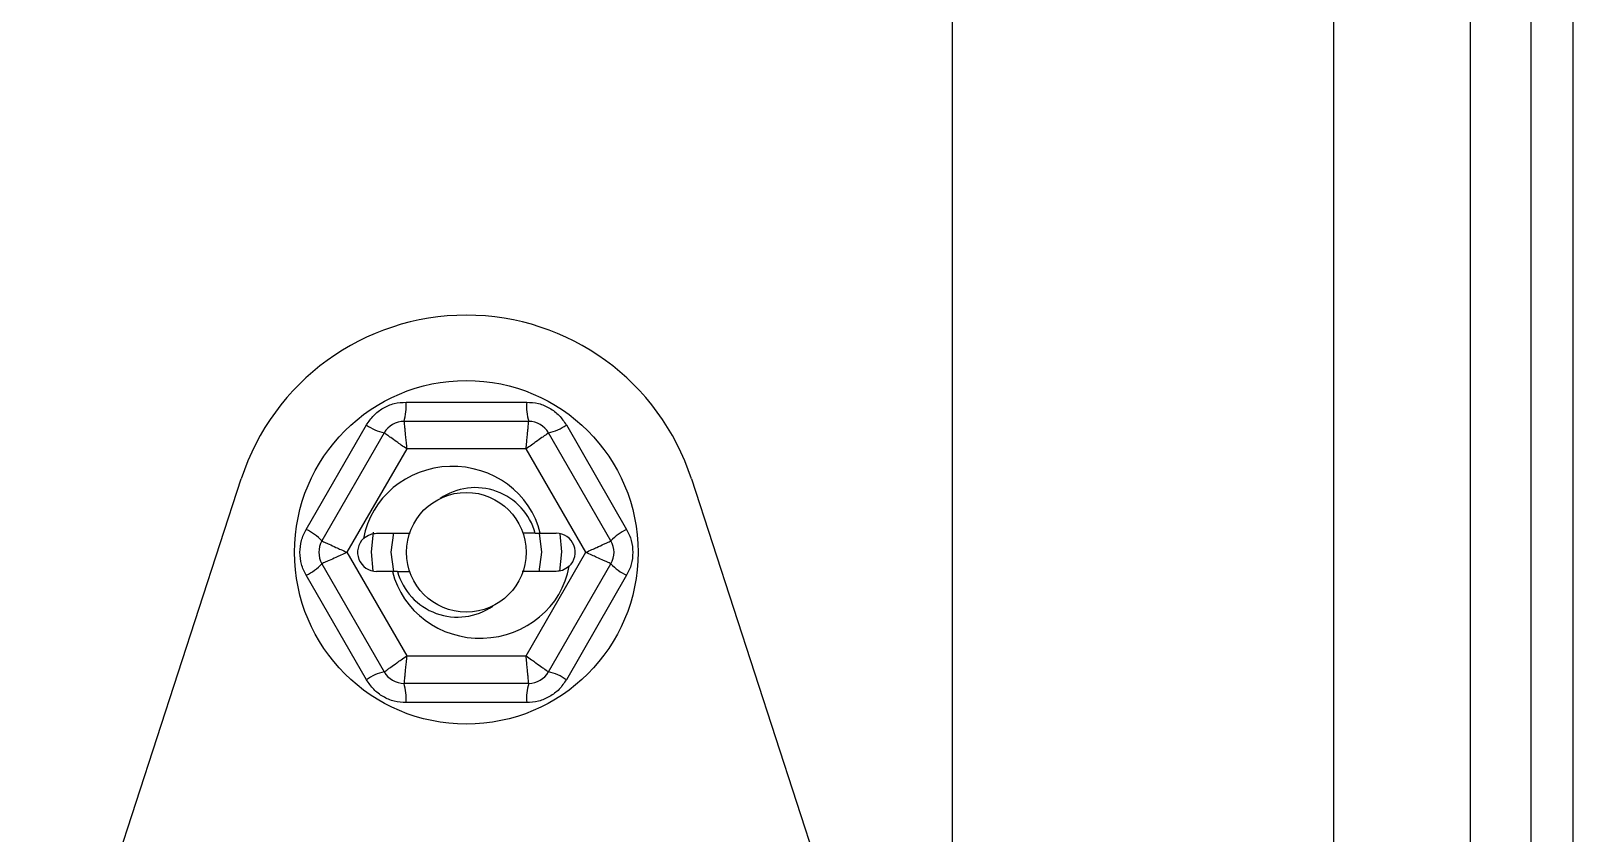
# Model space of a CAD drawing. Header units: millimetres. Extents: x 0 to 279, y 0 to 216.
# Drawn here: x 229.51 to 242.34, y 121.48 to 128.15 of the extents above; entities that cross this region are included whole.
import ezdxf

# ---------------------------------------------------------------- set-up
doc = ezdxf.new("R2010")
doc.units = ezdxf.units.MM

msp = doc.modelspace()

# ---------------------------------------------------------------- linework, layer by layer
at = {"color": 7, "linetype": 'Continuous', "lineweight": 25}
for p, q in [((241.485, 179.807), (241.485, 55.92)), ((241.993, 55.92), (241.993, 179.807)), ((242.342, 55.92), (242.342, 179.807)), ((237.176, 175.358), (237.176, 120.403)), ((240.351, 120.291), (240.351, 175.358)), ((232.633, 125.066), (233.636, 125.066)), ((231.802, 124.007), (232.303, 124.876)), ((233.653, 124.906), (232.616, 124.906)), ((233.966, 124.876), (234.467, 124.007)), ((232.451, 124.81), (231.932, 123.912)), ((234.337, 123.912), (233.818, 124.81)), ((232.638, 124.677), (232.141, 123.817)), ((233.631, 124.677), (232.638, 124.677)), ((234.128, 123.817), (233.631, 124.677)), ((229.511, 119.041), (231.262, 124.428)), ((235.007, 124.428), (236.315, 120.403)), ((232.388, 123.975), (232.668, 123.975)), ((232.509, 123.817), (232.531, 123.978)), ((233.708, 123.975), (233.606, 123.975)), ((233.708, 123.975), (233.749, 123.975)), ((233.749, 123.975), (233.881, 123.975)), ((233.928, 123.82), (233.914, 123.972)), ((233.912, 123.661), (233.928, 123.82)), ((231.932, 123.721), (232.451, 122.823)), ((232.141, 123.817), (232.638, 122.956)), ((232.53, 123.658), (232.509, 123.817)), ((233.631, 122.956), (234.128, 123.817)), ((233.818, 122.823), (234.337, 123.721)), ((232.303, 122.757), (231.802, 123.626)), ((232.52, 123.658), (232.388, 123.658)), ((232.561, 123.658), (232.52, 123.658)), ((232.561, 123.658), (232.667, 123.658)), ((233.881, 123.658), (233.598, 123.658)), ((234.467, 123.626), (233.966, 122.757)), ((232.638, 122.956), (233.631, 122.956)), ((232.616, 122.728), (233.653, 122.728)), ((233.636, 122.567), (232.633, 122.567))]:
    msp.add_line(p, q, dxfattribs=at)
at = {"color": 7, "linetype": 'Continuous', "lineweight": 25, "flags": 128}
for points in [[(232.358, 123.986), (232.341, 123.82), (232.357, 123.661)], [(233.739, 123.977), (233.759, 123.817), (233.738, 123.655)]]:
    msp.add_lwpolyline(points, dxfattribs=at)
at = {"color": 7, "linetype": 'Continuous', "lineweight": 25}
for radius in [1.429, 0.498]:
    msp.add_circle((233.134, 123.817), radius, dxfattribs=at)
for centre, radius, start, end in [((233.134, 123.82), 1.969, 18.0091, 161.9909), ((232.194, 125.032), 0.44, 343.3225, 4.4499), ((234.075, 125.032), 0.44, 175.5501, 196.6775), ((232.552, 125.238), 0.44, 235.5501, 256.6775), ((232.616, 124.715), 0.191, 90, 150), ((233.653, 124.715), 0.191, 30, 90), ((233.717, 125.238), 0.44, 283.3225, 304.4499), ((233.209, 123.838), 0.517, 15.3372, 124.6409), ((231.612, 123.61), 0.44, 43.3225, 64.4499), ((233.881, 123.817), 0.159, 313.0493, 90), ((234.657, 123.61), 0.44, 115.5501, 136.6775), ((232.097, 123.817), 0.19, 150, 210), ((232.388, 123.817), 0.159, 133.0493, 270), ((234.172, 123.817), 0.191, 330, 30), ((231.612, 124.023), 0.44, 295.5501, 316.6775), ((234.657, 124.023), 0.44, 223.3225, 244.4499), ((233.06, 123.795), 0.517, 195.3372, 304.6409), ((232.552, 122.395), 0.44, 103.3225, 124.4499), ((232.616, 122.918), 0.191, 210, 270), ((233.653, 122.918), 0.191, 270, 330), ((233.717, 122.395), 0.44, 55.5501, 76.6775), ((232.194, 122.601), 0.44, 355.5501, 16.6775), ((234.075, 122.601), 0.44, 163.3225, 184.4499)]:
    msp.add_arc(centre, radius, start, end, dxfattribs=at)
for centre, major_axis in [((233.019, 123.817), (-0.749, 0)), ((233.25, 123.817), (0.749, 0))]:
    msp.add_ellipse(centre, major_axis=major_axis, ratio=0.954297, start_param=3.365677, end_param=6.120077, dxfattribs=at)
for points, knots in [([(232.303, 124.876), (232.322, 124.903), (232.359, 124.959), (232.44, 125.019), (232.533, 125.06), (232.599, 125.064), (232.633, 125.066)], [0, 0, 0, 0, 0.250477, 0.499661, 0.749184, 1, 1, 1, 1]), ([(233.636, 125.066), (233.669, 125.064), (233.736, 125.06), (233.829, 125.019), (233.91, 124.959), (233.947, 124.903), (233.966, 124.876)], [0, 0, 0, 0, 0.250477, 0.499661, 0.749183, 1, 1, 1, 1]), ([(232.616, 124.906), (232.616, 124.902), (232.616, 124.898), (232.619, 124.869), (232.623, 124.834), (232.627, 124.787), (232.633, 124.73), (232.636, 124.696), (232.638, 124.677)], [0, 0, 0, 0, 0.242003, 0.368785, 0.499094, 0.709129, 0.844562, 1, 1, 1, 1]), ([(233.631, 124.677), (233.633, 124.696), (233.636, 124.73), (233.642, 124.787), (233.646, 124.834), (233.65, 124.869), (233.652, 124.898), (233.653, 124.902), (233.653, 124.906)], [0, 0, 0, 0, 0.155422, 0.29085, 0.500906, 0.631205, 0.757984, 1, 1, 1, 1]), ([(232.638, 124.677), (232.623, 124.688), (232.594, 124.708), (232.548, 124.741), (232.509, 124.768), (232.481, 124.789), (232.457, 124.806), (232.453, 124.808), (232.451, 124.81)], [0, 0, 0, 0, 0.155422, 0.29085, 0.500906, 0.631205, 0.757984, 1, 1, 1, 1]), ([(233.818, 124.81), (233.816, 124.808), (233.812, 124.806), (233.788, 124.789), (233.759, 124.768), (233.721, 124.741), (233.675, 124.708), (233.646, 124.688), (233.631, 124.677)], [0, 0, 0, 0, 0.2420031, 0.3687848, 0.4990936, 0.7091289, 0.844562, 1, 1, 1, 1]), ([(231.749, 123.817), (231.752, 123.85), (231.756, 123.917), (231.786, 123.977), (231.802, 124.007)], [0, 0, 0, 0, 0.498706, 1, 1, 1, 1]), ([(232.28, 123.933), (232.298, 123.946), (232.333, 123.971), (232.371, 123.974), (232.388, 123.975)], [0, 0, 0, 0, 0.525421, 1, 1, 1, 1]), ([(234.467, 124.007), (234.482, 123.977), (234.513, 123.917), (234.517, 123.85), (234.52, 123.817)], [0, 0, 0, 0, 0.5012936, 1, 1, 1, 1]), ([(231.932, 123.912), (231.935, 123.91), (231.939, 123.909), (231.965, 123.897), (231.998, 123.882), (232.041, 123.862), (232.092, 123.839), (232.124, 123.824), (232.141, 123.817)], [0, 0, 0, 0, 0.242003, 0.368785, 0.499094, 0.709129, 0.844562, 1, 1, 1, 1]), ([(234.128, 123.817), (234.145, 123.824), (234.177, 123.839), (234.228, 123.862), (234.271, 123.882), (234.304, 123.897), (234.33, 123.909), (234.334, 123.91), (234.337, 123.912)], [0, 0, 0, 0, 0.155422, 0.29085, 0.500906, 0.631205, 0.757984, 1, 1, 1, 1]), ([(231.802, 123.626), (231.786, 123.656), (231.756, 123.716), (231.752, 123.783), (231.749, 123.817)], [0, 0, 0, 0, 0.501294, 1, 1, 1, 1]), ([(232.141, 123.817), (232.124, 123.809), (232.092, 123.794), (232.041, 123.771), (231.998, 123.751), (231.965, 123.737), (231.939, 123.725), (231.935, 123.723), (231.932, 123.721)], [0, 0, 0, 0, 0.155422, 0.29085, 0.500906, 0.631205, 0.757984, 1, 1, 1, 1]), ([(233.989, 123.701), (233.971, 123.687), (233.936, 123.662), (233.898, 123.659), (233.881, 123.658)], [0, 0, 0, 0, 0.525421, 1, 1, 1, 1]), ([(234.337, 123.721), (234.334, 123.723), (234.33, 123.725), (234.304, 123.737), (234.271, 123.751), (234.228, 123.771), (234.177, 123.794), (234.145, 123.809), (234.128, 123.817)], [0, 0, 0, 0, 0.242003, 0.368785, 0.499094, 0.709129, 0.844562, 1, 1, 1, 1]), ([(234.52, 123.817), (234.517, 123.783), (234.513, 123.716), (234.482, 123.656), (234.467, 123.626)], [0, 0, 0, 0, 0.498706, 1, 1, 1, 1]), ([(232.451, 122.823), (232.453, 122.825), (232.457, 122.827), (232.481, 122.844), (232.509, 122.865), (232.548, 122.892), (232.594, 122.925), (232.623, 122.945), (232.638, 122.956)], [0, 0, 0, 0, 0.2420031, 0.3687848, 0.4990936, 0.7091289, 0.844562, 1, 1, 1, 1]), ([(232.638, 122.956), (232.636, 122.938), (232.633, 122.903), (232.627, 122.846), (232.623, 122.799), (232.619, 122.764), (232.616, 122.735), (232.616, 122.731), (232.616, 122.728)], [0, 0, 0, 0, 0.155422, 0.29085, 0.500906, 0.631205, 0.757984, 1, 1, 1, 1]), ([(233.631, 122.956), (233.646, 122.945), (233.675, 122.925), (233.721, 122.892), (233.759, 122.865), (233.788, 122.844), (233.812, 122.827), (233.816, 122.825), (233.818, 122.823)], [0, 0, 0, 0, 0.155422, 0.29085, 0.500906, 0.631205, 0.757984, 1, 1, 1, 1]), ([(233.653, 122.728), (233.653, 122.731), (233.652, 122.735), (233.65, 122.764), (233.646, 122.799), (233.642, 122.846), (233.636, 122.903), (233.633, 122.938), (233.631, 122.956)], [0, 0, 0, 0, 0.242003, 0.368785, 0.499094, 0.709129, 0.844562, 1, 1, 1, 1]), ([(232.633, 122.567), (232.6, 122.569), (232.533, 122.573), (232.44, 122.614), (232.359, 122.674), (232.322, 122.73), (232.303, 122.757)], [0, 0, 0, 0, 0.250476, 0.499661, 0.749183, 1, 1, 1, 1]), ([(233.966, 122.757), (233.947, 122.73), (233.91, 122.674), (233.829, 122.614), (233.736, 122.574), (233.669, 122.569), (233.636, 122.567)], [0, 0, 0, 0, 0.2504768, 0.4996612, 0.7491832, 1, 1, 1, 1])]:
    msp.add_open_spline(points, degree=3, knots=knots, dxfattribs=at)

doc.saveas('drawing.dxf')
